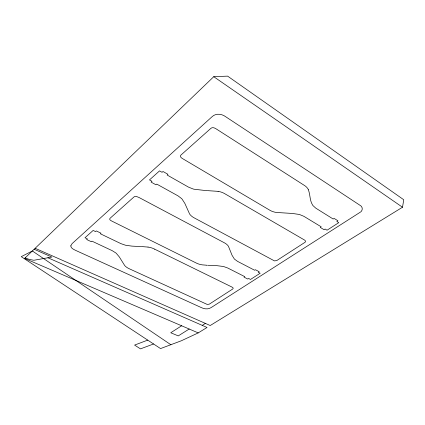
<?xml version="1.0" encoding="UTF-8"?>
<svg xmlns="http://www.w3.org/2000/svg" width="425" height="425" viewBox="0 0 425 425"><rect width="100%" height="100%" fill="white"/><g stroke="black" fill="none" stroke-linecap="round" stroke-linejoin="round"><path stroke-width="0.64" d="M35.148 248.285L210.21 325.529L402.507 207.235L403.75 199.75L227.619 76.133L213.754 76.702L24.581 258.437L198.236 332.897L207.049 327.473L47.898 257.768M181.64 325.778L170.744 332.759L178.266 335.899L189.199 329.024M202.263 325.375L205.413 323.414M198.236 332.897L181.316 340.781L160.538 348.58L21.25 256.658L32.353 250.968L170.93 344.771M147.714 340.117L134.587 345.089L140.489 348.867L153.568 343.979M208.022 265.285L216.893 265.662L223.051 266.448A13.674 7.985 -2.1 0 1 223.911 266.645L227.726 268.005L244.779 276.654L244.035 277.137L247.78 279.039L248.636 278.487L250.527 279.443L260.169 273.243L258.273 272.255L259.149 271.692L255.388 269.737L254.623 270.236L237.554 261.37L234.68 259.271A14.269 8.606 -4.1 0 1 234.223 258.788L232.013 255.186L228.422 246.24A15.831 9.695 -2 0 0 224.06 242.638L139.172 197.572L136.409 196.446L135.086 196.403L134.04 196.892L110.064 218.275C108.667 219.667 111.286 220.803 112.354 221.356L195.909 262.847A15.661 9.499 -1.5 0 0 202.183 264.849L206.725 265.227M141.456 246.58L140.755 246.564M140.298 246.553L131.984 246.123L126.119 245.331A14.726 9.223 3.8 0 1 125.184 245.119L120.865 243.615L100.364 233.777L101.017 233.203L96.3 230.929L95.551 231.593L93.144 230.44L84.984 237.756L87.375 238.882L86.652 239.525L91.338 241.724L91.975 241.166L112.338 250.739L115.77 252.902A14.184 8.468 5 0 1 116.349 253.401L119.319 256.923L124.732 265.598A15.491 9.26 2.9 0 0 129.551 268.887L207.23 304.438L209.281 304.162L232.65 289.064C234.095 288.054 232.326 287.268 231.237 286.705L154.689 249.183M207.65 190.65L218.094 191.356M141.923 246.59L148.022 247.079M207.177 190.634L206.247 190.591M207.294 265.253L207.007 265.243M205.796 190.57L194.066 189.221A16.315 11.401 -1.5 0 1 193.056 188.955L188.482 187.112L167.115 175.004L167.923 174.292L162.988 171.493L162.068 172.311L159.55 170.887L149.478 179.918L151.98 181.305L151.087 182.097L155.991 184.801L156.772 184.11L178.017 195.861L181.512 198.512A15.587 10.418 1.2 0 1 182.081 199.118L184.864 203.426L189.608 214.009A17.096 11.316 -1.8 0 0 194.453 218.009L274.454 260.902L276.749 260.567L304.863 242.409C306.547 241.49 304.853 240.072 303.7 239.562L225.165 193.933A17.303 11.571 -2.5 0 0 218.105 191.324M34.143 249.252L51.887 257.061L33.846 260.275L29.357 259.436L25.176 257.922M213.754 76.702L402.507 207.235M308.306 189.635C310.335 194.586 309.607 200.403 312.587 205.031A16.15 10.343 -11 0 0 313.013 205.626L315.802 208.165L333.168 219.008L334.103 218.397L337.912 220.777L336.844 221.468L338.762 222.663L327.043 230.207L325.125 229.043L324.089 229.712L320.285 227.412L321.188 226.817L303.838 216.298L299.848 214.646A15.284 9.589 -7.8 0 0 298.929 214.402L292.432 213.462L276.133 212.431A17.552 11.507 -7.9 0 1 269.493 210.03L183.048 158.897C181.778 158.233 179.212 156.57 180.933 155.067L210.837 128.393C212.585 126.783 215.029 128.111 216.66 129.2L304.061 185.215A17.808 11.746 -8.8 0 1 308.353 189.619M148.028 247.053A15.645 9.462 2.5 0 1 154.705 249.172M70.789 245.894C70.97 248.306 73.663 249.379 75.522 250.341L201.413 307.631C204.425 309.097 208.261 309.527 211.167 307.562L359.348 212.787C363.024 211.427 363.418 206.545 359.624 205.052L225.691 116.737C221.707 113.698 215.565 113.055 211.863 116.896L72.08 243.642L70.789 245.894"/></g></svg>
